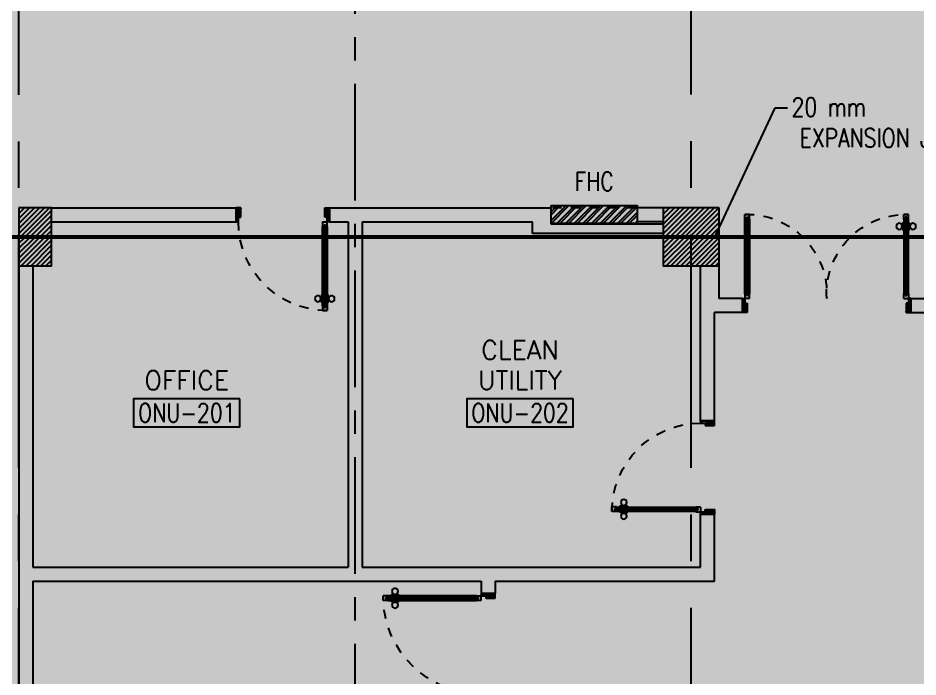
# Model space of a CAD drawing. Extents: x 0 to 91, y -1.5 to 78.
# Drawn here: x 52.53 to 62.17, y 28.29 to 35.36 of the extents above; entities that cross this region are included whole.
import ezdxf
from ezdxf.enums import TextEntityAlignment as Align

# ---------------------------------------------------------------- set-up
doc = ezdxf.new("R2010")
doc.units = 0
doc.header["$MEASUREMENT"] = 0
for name, pattern in [('CENTER', [2, 1.25, -0.25, 0.25, -0.25]), ('CENTERX2', [4, 2.5, -0.5, 0.5, -0.5]), ('HIDDEN', [0.375, 0.25, -0.125])]:
    doc.linetypes.add(name, pattern=pattern)
for name, color, linetype in [('AXES', 11, 'CENTERX2'), ('AXES1', 11, 'CENTER'), ('COL', 11, 'CONTINUOUS'), ('DOOR', 11, 'CONTINUOUS'), ('EJ', 11, 'CONTINUOUS'), ('FHC', 11, 'CONTINUOUS'), ('HAT', 11, 'CONTINUOUS'), ('RM-BOX', 11, 'CONTINUOUS'), ('RM-NAME', 11, 'CONTINUOUS'), ('RM-NO', 11, 'CONTINUOUS'), ('WALL', 11, 'CONTINUOUS')]:
    doc.layers.add(name, color=color, linetype=linetype)
doc.styles.add('ROMANS', font='ROMANS.shx', dxfattribs={"width": 0.6})
doc.dimstyles.new('DIM-OUT', dxfattribs={"dimscale": 0, "dimtxt": 0.24, "dimasz": 0.08, "dimexe": 0.02, "dimexo": 0.02, "dimgap": 0.05, "dimtad": 1, "dimdec": 0, "dimlfac": 1000, "dimzin": 0, "dimdsep": 46, "dimtxsty": 'ROMANS', "dimblk1": 'ARCHTICK', "dimblk2": 'ARCHTICK', "dimsah": 1, "dimcen": 0.01, "dimdle": 0.08, "dimclrd": 7, "dimclre": 7, "dimclrt": 2, "dimadec": 0, "dimazin": 0, "dimtp": 2, "dimtm": 2, "dimtfac": 0.1142857142857143, "dimtdec": 0, "dimtix": 1, "dimtmove": 2, "dimatfit": 3, "dimldrblk": 'ARCHTICK', "dimfxl": 0, "dimtolj": 1, "dimtzin": 0, "dimarcsym": 0})

# ---------------------------------------------------------------- blocks, each defined once
blk = doc.blocks.new('D1000')
at = {"layer": 'DOOR', "color": 7, "linetype": 'ByBlock'}
for p, q in [((0, 0), (-150, 0)), ((-150, 0), (-150, -25)), ((-150, 0), (0, 0)), ((0, -50), (-113.7099299924448, 0)), ((0, -50), (-40.1457343158545, 0)), ((0, -50), (0, 0)), ((-1049.994220409368, -25.1743907785567), (-1099.994220409368, -25.1743907785567)), ((-1099.994220409368, -75.1743907785567), (-1099.994220409368, -25.1743907785567)), ((-1099.994220409368, -25.1743907785567), (-1099.994220409368, -75.1743907785567)), ((-1049.994220409368, -75.1743907785567), (-1099.994220409397, -75.17439077803283)), ((-1049.994220409368, -42.1743907785276), (-1069.994220409368, -42.1743907785276)), ((-1069.994220409368, -42.1743907785567), (-1069.994220409368, -58.1743907785567)), ((-1049.994220409368, -58.1743907785567), (-1069.994220409368, -58.1743907785567)), ((-1049.994220409368, -25.1743907785567), (-1049.994220409368, -42.1743907785276)), ((-1049.994220409368, -58.1743907785567), (-1049.994220409368, -75.1743907785567)), ((-927.6366776307696, -17.97439077851595), (-1017.63667763077, -17.97439077851595)), ((-1017.63667763077, -25.1743907785567), (-1017.63667763077, -17.97439077851595)), ((-1017.63667763077, -75.1743907785567), (-1017.63667763077, -82.37439077859744)), ((-927.6366776307696, -82.37439077859744), (-1017.63667763077, -82.37439077859744)), ((-1005.036677630764, -8.974390778515954), (-940.2366776307754, -8.974390778515954)), ((-1005.036677630764, -17.97439077851595), (-1005.036677630764, -8.974390778515954)), ((-1005.036677630764, -17.97439077851595), (-940.2366776307754, -17.97439077851595)), ((-1005.036677630764, -82.37439077859744), (-940.2366776307754, -82.37439077859744)), ((-1005.036677630764, -82.37439077859744), (-1005.036677630764, -91.37439077859744)), ((-1005.036677630764, -91.37439077859744), (-940.2366776307754, -91.37439077859744)), ((-940.2366776307754, -17.97439077851595), (-940.2366776307754, -8.974390778515954)), ((-940.2366776307754, -82.37439077859744), (-940.2366776307754, -91.37439077859744)), ((-927.6366776307696, -25.1743907785567), (-927.6366776307696, -17.97439077851595)), ((-927.6366776307696, -75.1743907785567), (-927.6366776307696, -82.37439077859744)), ((-200, -42), (-200, -25)), ((-200, -25), (-150, -25)), ((-180, -42), (-200, -42)), ((-200, -75), (-200, -58)), ((-200, -58), (-180, -58)), ((-150, -75), (-200, -75)), ((-180, -58), (-180, -42)), ((-150, -75), (-150, -25)), ((-150, -25), (-100, -25)), ((-100, -25), (-100, -50)), ((0, -50), (-100, -36.64271395650576)), ((-100, -50), (0, -50)), ((0, -950), (-113.7099299924448, -1000)), ((-100, -975), (-100, -950)), ((0, -950), (-100, -963.3572860434942)), ((-100, -950), (0, -950)), ((0, -950), (-40.1457343158545, -1000)), ((0, -950), (0, -1000)), ((-150, -975), (-100, -975)), ((-150, -1000), (-150, -975)), ((-150, -1000), (0, -1000)), ((0, -1000), (-150, -1000))]:
    blk.add_line(p, q, dxfattribs=at)
at = {"layer": 'DOOR', "linetype": 'ByBlock'}
for p, q in [((-200, -25), (-1049.994220409368, -25.1743907785567)), ((-200, -42), (-1049.994220409368, -42.1743907785276)), ((-200, -58), (-1049.994220409368, -58.1743907785567)), ((-1049.994220409368, -75.1743907785567), (-200, -75))]:
    blk.add_line(p, q, dxfattribs=at)
at = {"layer": 'DOOR', "color": 7, "linetype": 'ByBlock'}
for centre in [(-972.6366776307696, 23.35655343646067), (-972.6366776307696, -123.7053349935159)]:
    blk.add_circle(centre, 32.39999999998526, dxfattribs=at)
for centre, radius, start, end in [((0, -50), 134.4019578127773, 158.1598493927677, 169.2800236452233), ((0, -50), 74.40195781277725, 137.7764264164989, 180), ((0, -50), 54.40195781277725, 113.2073828916783, 180), ((0, -50), 154.4019578127773, 161.1052885493303, 166.2857707774695), ((0, -50), 114.4019578127773, 154.0838418822192, 167.37742587102), ((0, -50), 94.40195781277725, 148.0181880332501, 180), ((0, -50), 34.40195781277725, 90, 180), ((0, -50), 14.40195781277725, 90, 180), ((0, -950), 94.40195781277725, 180, 211.9818119667498), ((0, -950), 74.40195781277725, 180, 222.2235735835011), ((0, -950), 54.40195781277725, 180, 246.7926171083217), ((0, -950), 34.40195781277725, 180, 270), ((0, -950), 14.40195781277725, 180, 270), ((0, -950), 154.4019578127773, 193.7142292225305, 198.8947114506697), ((0, -950), 134.4019578127773, 190.7199763547767, 201.8401506072323)]:
    blk.add_arc(centre, radius, start, end, dxfattribs=at)
at = {"layer": 'DOOR', "linetype": 'HIDDEN', "ltscale": 0.5}
blk.add_arc((-149.4480923587253, -24.45375900973158), 950.5464012146837, 180.0434372933824, 269.9667328389054, dxfattribs=at)
blk = doc.blocks.new('A$C272A55A0')
at = {"layer": 'DOOR', "color": 0, "linetype": 'ByBlock'}
for p, q in [((-0.0001203324354719371, 900.3541752648598), (-0.0001203324500238523, 1050.354175264831)), ((49.99987966756453, 1050.354175264918), (-0.0001203324354719371, 1050.354175264918)), ((49.99987966756453, 950.354175264918), (49.99987966756453, 1050.354175264918)), ((1749.999879667535, 950.354175264918), (1749.999879667535, 1050.354175264918)), ((1749.999879667535, 1050.354175264918), (1799.999879667535, 1050.354175264918)), ((1799.999879667535, 1050.354175264918), (1799.999879667535, 900.354175264918)), ((-0.0001203324354719371, 900.354175264918), (24.99987966756453, 900.354175264918)), ((24.99987966756453, 950.354175264918), (49.99987966756453, 950.354175264918)), ((24.99987966756453, 900.354175264918), (24.99987966756453, 950.354175264918)), ((74.99987966756453, 900.354175264918), (24.99987966756453, 900.354175264918)), ((24.99987966756453, 850.354175264918), (24.99987966756453, 900.354175264918)), ((57.99987966756453, 870.354175264918), (41.99987966756453, 870.354175264918)), ((41.99987966756453, 870.354175264918), (41.99987966756453, 850.354175264918)), ((57.99987966756453, 850.354175264918), (57.99987966756453, 870.354175264918)), ((74.99987966756453, 900.354175264918), (74.99987966756453, 850.354175264918)), ((1724.999879667535, 900.354175264918), (1774.999879667535, 900.354175264918)), ((1724.999879667535, 900.354175264918), (1724.999879667535, 850.354175264918)), ((1741.999879667535, 870.354175264918), (1757.999879667535, 870.354175264918)), ((1741.999879667535, 850.354175264918), (1741.999879667535, 870.354175264918)), ((1774.999879667535, 950.354175264918), (1749.999879667535, 950.354175264918)), ((1757.999879667535, 870.354175264918), (1757.999879667535, 850.354175264918)), ((1774.999879667535, 900.354175264918), (1774.999879667535, 950.354175264918)), ((1799.999879667535, 900.354175264918), (1774.999879667535, 900.354175264918)), ((1774.999879667535, 850.354175264918), (1774.999879667535, 900.354175264918)), ((41.99987966756453, 850.354175264918), (24.99987966756453, 850.354175264918)), ((74.99987966756453, 850.354175264918), (57.99987966756453, 850.354175264918)), ((1724.999879667535, 850.354175264918), (1741.999879667535, 850.354175264918)), ((1757.999879667535, 850.354175264918), (1774.999879667535, 850.354175264918)), ((1717.799879667495, 160.1117180435103), (1708.799879667495, 160.1117180435103)), ((1708.799879667495, 95.31171804352198), (1708.799879667495, 160.1117180435103)), ((1724.999879667535, 172.7117180435162), (1717.799879667495, 172.7117180435162)), ((1717.799879667495, 172.7117180435162), (1717.799879667495, 82.71171804351616)), ((1717.799879667495, 95.31171804352198), (1717.799879667495, 160.1117180435103)), ((1774.999879667535, 172.7117180435162), (1782.199879667576, 172.7117180435162)), ((1782.199879667576, 172.7117180435162), (1782.199879667576, 82.71171804351616)), ((1782.199879667576, 160.1117180435103), (1791.199879667576, 160.1117180435103)), ((1782.199879667576, 95.31171804352198), (1782.199879667576, 160.1117180435103)), ((1791.199879667576, 95.31171804352198), (1791.199879667576, 160.1117180435103)), ((24.99987966756453, 50.35417526491801), (41.99987966753542, 50.35417526491801)), ((24.99987966756453, 50.35417526491801), (24.99987966756453, 0.3541752649180125)), ((24.99987966756453, 0.3541752649180125), (74.99987966756453, 0.3541752649180125)), ((74.99987966756453, 0.3541752649180125), (24.99987966756453, 0.3541752649180125)), ((41.99987966753542, 50.35417526491801), (41.99987966753542, 30.35417526491801)), ((41.99987966756453, 30.35417526491801), (57.99987966756453, 30.35417526491801)), ((57.99987966756453, 50.35417526491801), (74.99987966756453, 50.35417526491801)), ((57.99987966756453, 50.35417526491801), (57.99987966756453, 30.35417526491801)), ((74.99987966756453, 50.35417526491801), (74.99987966704066, 0.3541752648889087)), ((1717.799879667495, 95.31171804352198), (1708.799879667495, 95.31171804352198)), ((1724.999879667535, 82.71171804351616), (1717.799879667495, 82.71171804351616)), ((1741.999879667535, 50.35417526491801), (1724.999879667535, 50.35417526491801)), ((1724.999879667535, 50.35417526491801), (1724.999879668059, 0.3541752648889087)), ((1774.999879667535, 0.3541752649180125), (1724.999879667535, 0.3541752649180125)), ((1724.999879667535, 0.3541752649180125), (1774.999879667535, 0.3541752649180125)), ((1741.999879667535, 50.35417526491801), (1741.999879667535, 30.35417526491801)), ((1757.999879667535, 30.35417526491801), (1741.999879667535, 30.35417526491801)), ((1774.999879667535, 50.35417526491801), (1757.999879667565, 50.35417526491801)), ((1757.999879667565, 50.35417526491801), (1757.999879667565, 30.35417526491801)), ((1774.999879667535, 82.71171804351616), (1782.199879667576, 82.71171804351616)), ((1774.999879667535, 50.35417526491801), (1774.999879667535, 0.3541752649180125)), ((1782.199879667576, 95.31171804352198), (1791.199879667576, 95.31171804352198))]:
    blk.add_line(p, q, dxfattribs=at)
at = {"layer": 'DOOR', "color": 9, "linetype": 'ByBlock'}
for p, q in [((49.99987966756453, 1050.354175264918), (-0.0001203324354719371, 1010.208440949064)), ((49.99987966756453, 1050.354175264918), (-0.0001203324354719371, 936.6442452724732)), ((49.99987966756453, 1050.354175264918), (36.64259362407029, 950.354175264918)), ((1749.999879667535, 1050.354175264918), (1799.999879667535, 1010.208440949064)), ((1749.999879667535, 1050.354175264918), (1799.999879667535, 936.6442452724732)), ((1749.999879667535, 1050.354175264918), (1763.35716571103, 950.354175264918))]:
    blk.add_line(p, q, dxfattribs=at)
at = {"layer": 'DOOR', "linetype": 'ByBlock'}
for p, q in [((24.99987966756453, 850.354175264918), (24.99987966756453, 50.35417526491801)), ((41.99987966756453, 850.354175264918), (41.99987966753542, 50.35417526491801)), ((57.99987966756453, 850.354175264918), (57.99987966756453, 50.35417526491801)), ((74.99987966756453, 50.35417526491801), (74.99987966756453, 850.354175264918)), ((1724.999879667535, 50.35417526491801), (1724.999879667535, 850.354175264918)), ((1741.999879667535, 850.354175264918), (1741.999879667535, 50.35417526491801)), ((1757.999879667535, 850.354175264918), (1757.999879667565, 50.35417526491801)), ((1774.999879667535, 850.354175264918), (1774.999879667535, 50.35417526491801))]:
    blk.add_line(p, q, dxfattribs=at)
at = {"layer": 'DOOR', "color": 0, "linetype": 'ByBlock'}
for centre in [(1676.468935452576, 127.7117180435162), (1823.530823882553, 127.7117180435162)]:
    blk.add_circle(centre, 32.39999999998526, dxfattribs=at)
at = {"layer": 'DOOR', "color": 9, "linetype": 'ByBlock'}
for centre, radius, start, end in [((49.99987966756453, 1050.354175264918), 54.40195781277725, 203.2073828919769, 270), ((49.99987966756453, 1050.354175264918), 74.40195781277725, 227.7764264168309, 270), ((49.99987966756453, 1050.354175264918), 94.40195781277725, 238.0181880330829, 270), ((49.99987966756453, 1050.354175264918), 34.40195781277725, 180, 270), ((49.99987966756453, 1050.354175264918), 14.40195781277725, 180, 270), ((1749.999879667535, 1050.354175264918), 14.40195781277725, 270, 0), ((1749.999879667535, 1050.354175264918), 34.40195781277725, 270, 0), ((1749.999879667535, 1050.354175264918), 54.40195781277725, 270, 336.7926171080232), ((1749.999879667535, 1050.354175264918), 74.40195781277725, 270, 312.2235735831691), ((1749.999879667535, 1050.354175264918), 94.40195781277725, 270, 301.9818119669171), ((49.99987966756453, 1050.354175264918), 114.4019578127773, 244.083841882062, 257.3774258712915), ((49.99987966756453, 1050.354175264918), 134.4019578127773, 248.1598493930308, 259.2800236451595), ((49.99987966756453, 1050.354175264918), 154.4019578127773, 251.1052885492919, 256.2857707775486), ((1749.999879667535, 1050.354175264918), 114.4019578127773, 282.6225741287084, 295.916158117938), ((1749.999879667535, 1050.354175264918), 134.4019578127773, 280.7199763548405, 291.8401506069692), ((1749.999879667535, 1050.354175264918), 154.4019578127773, 283.7142292224514, 288.8947114507081)]:
    blk.add_arc(centre, radius, start, end, dxfattribs=at)
at = {"layer": 'DOOR', "linetype": 'HIDDEN', "ltscale": 0.5}
for centre, radius, start, end in [((49.99987966756453, 851.395841931575), 851.4087845464003, 268.3173765331032, 3.296482377102192), ((1749.999879667521, 851.3958419315459), 851.4087845463584, 176.7035176228957, 271.6826234668978)]:
    blk.add_arc(centre, radius, start, end, dxfattribs=at)
at = {"layer": 'WALL', "linetype": 'ByBlock'}
blk.add_line((1799.999879667565, 900.3541752650344), (1799.99987966755, 1050.354175265005), dxfattribs=at)
blk = doc.blocks.new('DOOR-110')
at = {"layer": 'DOOR', "color": 0, "linetype": 'ByBlock'}
for p, q in [((0, 1050.000000000058), (0, 1100.000000000058)), ((150, 1100.000000000058), (0, 1100.000000000058)), ((100, 1075.000000000058), (100, 1050.000000000058)), ((150, 1075.000000000058), (100, 1075.000000000058)), ((150, 1100.000000000058), (150, 1075.000000000058)), ((150, 1025.000000000058), (150, 1075.000000000058)), ((200, 1075.000000000058), (150, 1075.000000000058)), ((200, 1058.000000000058), (200, 1075.000000000058)), ((1027.64245722373, 1075.000000000058), (1027.64245722373, 1082.200000000099)), ((1027.64245722373, 1082.200000000099), (1117.64245722373, 1082.200000000099)), ((1040.242457223707, 1082.200000000099), (1040.242457223707, 1091.200000000099)), ((1105.042457223753, 1091.200000000099), (1040.242457223707, 1091.200000000099)), ((1105.042457223753, 1082.200000000099), (1040.242457223707, 1082.200000000099)), ((1105.042457223753, 1082.200000000099), (1105.042457223753, 1091.200000000099)), ((1117.64245722373, 1075.000000000058), (1117.64245722373, 1082.200000000099)), ((1150.000000002328, 1075.000000000044), (1150.000000002328, 1058.000000000073)), ((1150.000000002328, 1075.000000000044), (1200.000000002328, 1075.000000000058)), ((1200.000000002328, 1075.000000000058), (1200.000000002328, 1025.000000000058)), ((1200.000000002328, 1025.000000000058), (1200.000000002328, 1075.000000000058)), ((100, 1050.000000000058), (0, 1050.000000000058)), ((150, 1025.000000000058), (200, 1025.000000000058)), ((180, 1042.000000000058), (180, 1058.000000000058)), ((180, 1058.000000000058), (200, 1058.000000000058)), ((200, 1042.000000000058), (180, 1042.000000000058)), ((200, 1025.000000000058), (200, 1042.000000000058)), ((1027.64245722373, 1025.000000000044), (1027.64245722373, 1017.800000000003)), ((1027.64245722373, 1017.800000000003), (1117.64245722373, 1017.800000000003)), ((1040.242457223707, 1017.800000000003), (1040.242457223707, 1008.800000000003)), ((1105.042457223753, 1017.800000000003), (1040.242457223707, 1017.800000000003)), ((1105.042457223753, 1008.800000000003), (1040.242457223707, 1008.800000000003)), ((1105.042457223753, 1017.800000000003), (1105.042457223753, 1008.800000000003)), ((1117.64245722373, 1025.000000000044), (1117.64245722373, 1017.800000000003)), ((1150.000000002328, 1058.000000000073), (1170.000000002328, 1058.000000000073)), ((1150.000000002328, 1042.000000000058), (1150.000000002328, 1025.000000000044)), ((1150.000000002328, 1042.000000000058), (1170.000000002328, 1042.000000000058)), ((1150.000000002328, 1025.000000000044), (1200.000000002328, 1025.000000000568)), ((1170.000000002328, 1058.000000000058), (1170.000000002328, 1042.000000000058)), ((100, 50), (0, 50)), ((0, 50), (0, 0)), ((0, 0), (150, 0)), ((150, 0), (0, 0)), ((100, 25), (100, 50)), ((150, 25), (100, 25)), ((150, 0), (150, 25))]:
    blk.add_line(p, q, dxfattribs=at)
at = {"layer": 'DOOR', "linetype": 'ByBlock'}
for p, q in [((0, 1100.000000000058), (150, 1100.000000000058)), ((200, 1075.000000000058), (1150.000000002328, 1075.000000000044)), ((200, 1058.000000000058), (1150.000000002328, 1058.000000000073)), ((200, 1042.000000000058), (1150.000000002328, 1042.000000000058)), ((1150.000000002328, 1025.000000000044), (200, 1025.000000000058))]:
    blk.add_line(p, q, dxfattribs=at)
at = {"layer": 'DOOR', "color": 9, "linetype": 'ByBlock'}
for p, q in [((0, 1050.000000000058), (40.1457343158545, 1100.000000000058)), ((0, 1050.000000000058), (113.7099299924448, 1100.000000000058)), ((0, 1050.000000000058), (100, 1063.357286043552)), ((0, 50), (40.1457343158545, 0)), ((0, 50), (113.7099299924448, 0)), ((0, 50), (100, 36.64271395650576))]:
    blk.add_line(p, q, dxfattribs=at)
at = {"layer": 'DOOR', "color": 0, "linetype": 'ByBlock'}
for centre in [(1072.64245722373, 1123.530944215061), (1072.64245722373, 976.4690557850845)]:
    blk.add_circle(centre, 32.39999999998526, dxfattribs=at)
at = {"layer": 'DOOR', "color": 9, "linetype": 'ByBlock'}
for centre, radius, start, end in [((0, 1050.000000000073), 34.40195781277725, 0, 90), ((0, 1050.000000000073), 14.40195781277725, 0, 90), ((0, 1050.000000000073), 54.40195781277725, 0, 66.79261710755539), ((0, 1050.000000000073), 74.40195781277725, 0, 42.22357358145435), ((0, 1050.000000000073), 94.40195781277725, 0, 31.98181196683786), ((0, 1050.000000000073), 114.4019578127773, 12.62257412898002, 25.91615811815573), ((0, 1050.000000000073), 134.4019578127773, 10.71997635493175, 21.84015060545103), ((0, 1050.000000000073), 154.4019578127773, 13.71422922232316, 18.89471145093974), ((0, 50.00000000001455), 14.40195781277725, 270, 0), ((0, 50.00000000001455), 34.40195781277725, 270, 0), ((0, 50.00000000001455), 54.40195781277725, 293.2073828924446, 0), ((0, 50.00000000001455), 74.40195781277725, 317.7764264185457, 0), ((0, 50.00000000001455), 94.40195781277725, 328.0181880331622, 0), ((0, 50.00000000001455), 134.4019578127773, 338.159849394549, 349.2800236450682), ((0, 50.00000000001455), 154.4019578127773, 341.1052885490603, 346.2857707776768)]:
    blk.add_arc(centre, radius, start, end, dxfattribs=at)
at = {"layer": 'DOOR', "linetype": 'HIDDEN', "ltscale": 0.5}
blk.add_arc((150.0000000071013, 1074.999999997046), 1049.99999999514, 269.9999999966649, 0, dxfattribs=at)
at = {"layer": 'WALL', "linetype": 'ByBlock'}
for p, q in [((0, 1100.000000000058), (150, 1100.000000000058)), ((0, 5.820766091346741e-11), (150, 5.820766091346741e-11))]:
    blk.add_line(p, q, dxfattribs=at)
blk = doc.blocks.new('C5')
at = {"layer": 'HAT', "linetype": 'ByBlock'}
h = blk.add_hatch(dxfattribs=at)
h.set_pattern_fill('ANSI31', color=256, scale=300, style=0)
h.set_pattern_definition([(45, (-223356.1822811712, -51411.00533739349), (-26.51650429449553, 26.51650429449553), [])])
h.paths.add_polyline_path([(300.0000000001455, 300.0000000000218), (0, 300.0000000000146), (0, 1.455191522836685e-11), (300.0000000001164, 3.637978807091713e-11)])
h.paths.add_polyline_path([(599.9999999999709, 300.0000000000073), (300.0000000001455, 300.0000000000073), (300.0000000000873, 4.365574568510056e-11), (600, 6.548361852765083e-11)])
at = {"layer": 'COL'}
blk.add_lwpolyline([(600, 300.0000000000509), (0, 300.0000000000218), (0, 2.91038304567337e-11), (600, 5.820766091346741e-11)], close=True, dxfattribs=at)
blk = doc.blocks.new('C7')
at = {"layer": 'HAT'}
h = blk.add_hatch(dxfattribs=at)
h.set_pattern_fill('ANSI31', color=256, scale=300, style=0)
h.set_pattern_definition([(45, (-248876.1822811714, -51411.00533739352), (-26.51650429449553, 26.51650429449553), [])])
h.paths.add_polyline_path([(350.0000000000291, 299.9999999999709), (250.0000000001455, 299.9999999999709), (-5.820766091346741e-11, 300), (0, 0), (350, -7.275957614183426e-12)])
at = {"layer": 'COL'}
blk.add_lwpolyline([(-2.91038304567337e-11, 300), (-5.820766091346741e-11, 0), (350, 0), (350.0000000000291, 300)], close=True, dxfattribs=at)
blk = doc.blocks.new('RM1')
at = {"layer": 'RM-BOX'}
blk.add_lwpolyline([(569.8908462408872, -200), (-569.890846240829, -200), (-569.8908462407999, -500), (569.8908462407999, -500)], close=True, dxfattribs=at)
at = {"layer": 'RM-NAME', "style": 'ROMANS'}
for tag, p in [('ROOMNAME1', (-5.820766091346741e-11, 323.8095238095266)), ('ROOMNAME2', (0, 0))]:
    blk.add_attdef(tag, text='', height=200, dxfattribs=at).set_placement(p, align=Align.MIDDLE)
at = {"layer": 'RM-NO', "style": 'ROMANS', "width": 0.8}
blk.add_attdef('ROOMNO', text='', height=200, dxfattribs=at).set_placement((0, -350), align=Align.MIDDLE)

msp = doc.modelspace()

# ---------------------------------------------------------------- hatches: boundary and pattern name
at = {"layer": 'FHC', "linetype": 'ByBlock', "ltscale": 0.3}
h = msp.add_hatch(dxfattribs=at)
h.set_pattern_fill('ANSI32', color=11, scale=0.175, style=0)
h.set_pattern_definition([(45, (-173.9561822811811, 2.103994662596961), (-0.04640388251536718, 0.04640388251536719), []), (45, (-173.9252463595476, 2.103994662596961), (-0.04640388251536718, 0.04640388251536719), [])])
h.paths.add_polyline_path([(59.16000000000349, 33.15499999999156), (59.16000000000349, 33.34499999999389), (58.23999999999069, 33.34499999999389), (58.23999999999069, 33.15499999999156)])
h.paths.add_polyline_path([(58.02739138680045, 32.73387627457123), (58.02739138680045, 33.15470960790117), (58.28989138681209, 33.15470960790117), (58.28989138681209, 32.73387627457123)], flags=9)

# ---------------------------------------------------------------- linework, layer by layer
at = {"layer": 'AXES'}
for p, q in [((59.74000000000524, -1.464293643977726), (59.74000000000524, 77.3483814831634)), ((52.5399999999936, -1.466343614672951), (52.5399999999936, 76.99633151246235)), ((1.05000000000291, 33.0199999999968), (68.74000000000524, 33.0199999999968)), ((1.05000000000291, 33), (68.74000000000524, 33))]:
    msp.add_line(p, q, dxfattribs=at)
at = {"layer": 'AXES1'}
msp.add_line((56.13999999999942, 5.399999999994179), (56.13999999999942, 64.21999999999389), dxfattribs=at)
at = {"layer": 'EJ', "color": 8}
for p, q in [((10.25, 33.0199999999968), (85.56544157674944, 33.0199999999968)), ((10.25, 33), (85.56544157674944, 33))]:
    msp.add_line(p, q, dxfattribs=at)
at = {"layer": 'FHC', "color": 250, "linetype": 'HIDDEN', "ltscale": 0.25}
msp.add_line((59.15029448796122, 33.31999999999971), (58.25564338604454, 33.31999999999971), dxfattribs=at)
at = {"layer": 'FHC', "linetype": 'ByBlock', "ltscale": 0.3}
msp.add_lwpolyline([(58.23999999999069, 33.34499999999389), (59.16000000000349, 33.34499999999389), (59.16000000000349, 33.15499999999156), (58.23999999999069, 33.15499999999156)], close=True, dxfattribs=at)
at = {"layer": 'WALL'}
for p, q in [((52.88999999999942, 33.31999999999971), (54.86500000000524, 33.31999999999971)), ((54.86500000000524, 33.31999999999971), (54.86500000000524, 33.16999999999825)), ((55.86500000000524, 33.31999999999971), (55.86500000000524, 33.16999999999825)), ((55.86500000000524, 33.31999999999971), (58.24000000000524, 33.31999999999971)), ((52.88999999999942, 33.16999999999825), (54.86500000000524, 33.16999999999825)), ((55.86500000000524, 33.16999999999825), (56.06500000000233, 33.16999999999825)), ((56.06500000000233, 33.16999999999825), (56.06500000000233, 29.46999999999389)), ((56.21499999999651, 33.16999999999825), (58.0399999999936, 33.16999999999825)), ((56.21499999999651, 33.16999999999825), (56.21499999999651, 29.46999999999389)), ((52.5399999999936, 32.69999999999709), (52.5399999999936, 27.34999999999854)), ((52.69000000000233, 32.69999999999709), (52.69000000000233, 29.46999999999389)), ((59.83999999999651, 31.0399999999936), (59.83999999999651, 32.69999999999709)), ((60.0399999999936, 32.34999999999854), (60.0399999999936, 32.69999999999709)), ((60.2899999999936, 32.34999999999854), (60.0399999999936, 32.34999999999854)), ((60.2899999999936, 32.19999999999709), (60.2899999999936, 32.34999999999854)), ((62.08999999999651, 32.34999999999854), (62.33999999999651, 32.34999999999854)), ((62.08999999999651, 32.19999999999709), (62.08999999999651, 32.34999999999854)), ((59.99000000000524, 31.0399999999936), (59.99000000000524, 32.19999999999709)), ((60.2899999999936, 32.19999999999709), (59.99000000000524, 32.19999999999709)), ((62.08999999999651, 32.19999999999709), (62.33999999999651, 32.19999999999709)), ((59.83999999999651, 31.0399999999936), (59.99000000000524, 31.0399999999936)), ((59.83999999999651, 29.46999999999389), (59.83999999999651, 30.0399999999936)), ((59.83999999999651, 30.0399999999936), (59.99000000000524, 30.0399999999936)), ((59.99000000000524, 29.31999999999243), (59.99000000000524, 30.0399999999936)), ((52.69000000000233, 29.46999999999389), (56.06500000000233, 29.46999999999389)), ((56.21499999999651, 29.46999999999389), (59.83999999999651, 29.46999999999389)), ((52.69000000000233, 29.31999999999971), (57.49000000000524, 29.31999999999243)), ((52.69000000000233, 29.31999999999971), (52.69000000000233, 27.34999999999854)), ((57.63999999999942, 29.31999999999243), (59.99000000000524, 29.31999999999243)), ((57.49000000000524, 29.18749999999272), (57.63999999999942, 29.18749999999272))]:
    msp.add_line(p, q, dxfattribs=at)
at = {"layer": 'WALL', "linetype": 'ByBlock'}
for p, q in [((58.24000000000524, 33.1449999999968), (58.24000000000524, 33.31999999999971)), ((59.44000000000233, 33.31999999999971), (59.16000000000349, 33.31999999999971)), ((58.0399999999936, 33.04499999999825), (58.0399999999936, 33.16999999999825)), ((59.44000000000233, 33.16999999999825), (59.16000000000349, 33.16999999999825)), ((59.44000000000233, 33.1449999999968), (58.24000000000524, 33.1449999999968)), ((59.44000000000233, 33.04499999999825), (58.0399999999936, 33.04499999999825)), ((57.49000000000524, 29.31999999999243), (57.49000000000524, 29.18749999999272)), ((57.63999999999942, 29.31999999999243), (57.63999999999942, 29.18749999999272))]:
    msp.add_line(p, q, dxfattribs=at)

# ---------------------------------------------------------------- block references
at = {"layer": 'COL', "xscale": 0.001, "yscale": 0.001, "zscale": 0.001}
for name, p in [('C7', (52.5399999999936, 33.0199999999968)), ('C5', (59.44000000000233, 33.0199999999968)), ('C7', (52.5399999999936, 32.69999999999709)), ('C5', (59.44000000000233, 32.69999999999709))]:
    msp.add_blockref(name, p, dxfattribs=at)
at = {"layer": 'DOOR', "color": 0, "linetype": 'Continuous', "xscale": -0.001, "yscale": 0.001, "zscale": 0.001}
for p, rotation in [((55.86500000000524, 33.31999999999971), 270), ((59.99000000000524, 30.0399999999936), 180)]:
    msp.add_blockref('D1000', p, dxfattribs=dict(at, rotation=rotation))
at = {"layer": 'DOOR', "color": 0, "linetype": 'ByBlock', "xscale": -0.001, "yscale": 0.001, "zscale": 0.001, "rotation": 180}
msp.add_blockref('A$C272A55A0', (60.29000012032338, 33.25035417525942), dxfattribs=at)
at = {"layer": 'DOOR', "color": 0, "linetype": 'Continuous', "xscale": -0.001, "yscale": 0.001, "zscale": 0.001}
msp.add_blockref('DOOR-110', (57.63999999999942, 28.08749999999418), dxfattribs=at)
at = {"layer": 'RM-NO', "xscale": 0.001, "yscale": 0.001, "zscale": 0.001}
for p, values in [((57.90541081117408, 31.47450044143625), {'ROOMNO': 'ONU-202', 'ROOMNAME2': 'UTILITY', 'ROOMNAME1': 'CLEAN'}), ((54.33734151264071, 31.47369516207254), {'ROOMNO': 'ONU-201', 'ROOMNAME2': 'OFFICE'})]:
    msp.add_blockref('RM1', p, dxfattribs=at).add_auto_attribs(values)

# ---------------------------------------------------------------- texts
at = {"layer": 'EJ', "color": 4, "style": 'ROMANS', "width": 0.8}
for s, p in [('20 mm', (61.21230885088153, 34.40151028667606)), ('EXPANSION JOINT', (61.83359590510372, 34.07042590434867))]:
    msp.add_text(s, height=0.2, dxfattribs=at).set_placement(p, align=Align.MIDDLE)
at = {"layer": 'FHC', "style": 'ROMANS', "width": 0.8}
msp.add_text('FHC', height=0.2, dxfattribs=at).set_placement((58.49215894076042, 33.50500517720502))

# ---------------------------------------------------------------- leaders
at = {"layer": 'EJ'}
msp.add_leader([(59.98999999999069, 32.99999999999272), (60.63758021766262, 34.39310734077299), (60.77078758692369, 34.39310734077299)], dimstyle='DIM-OUT', override={"dimscale": 1, "dimasz": 150, "dimgap": 77}, dxfattribs=at)

doc.saveas('drawing.dxf')
